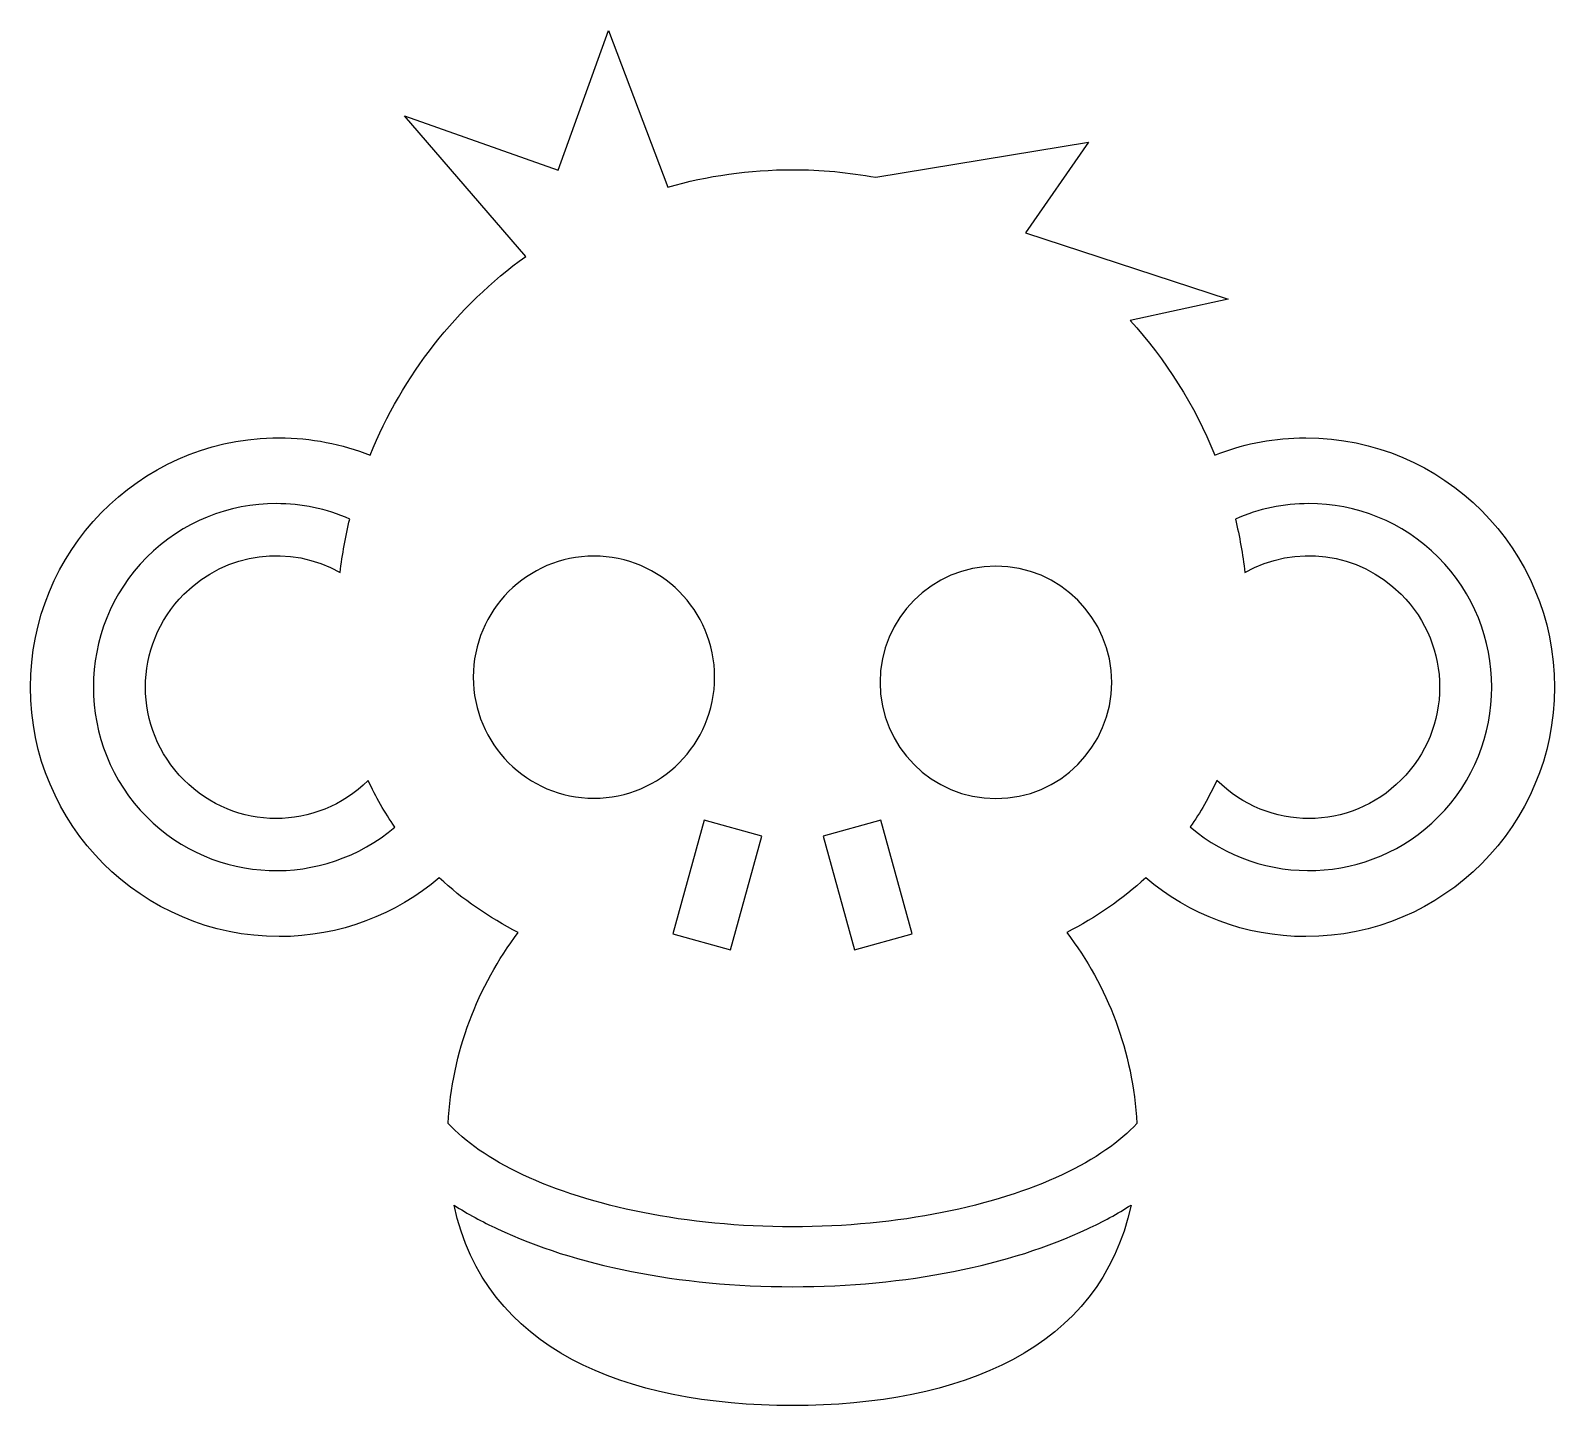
# Model space of a CAD drawing. Header units: centimetres. Extents: x -10 to 10.1, y -8.1 to 10.
import ezdxf

# ---------------------------------------------------------------- set-up
doc = ezdxf.new("R2010")
doc.units = ezdxf.units.CM
doc.header["$MEASUREMENT"] = 0
doc.layers.add('Layer 1', color=7, linetype='Continuous')

msp = doc.modelspace()

# ---------------------------------------------------------------- linework, layer by layer
at = {"layer": 'Layer 1'}
for points, knots in [([(-2.38123, 9.99254), (-2.38123, 9.99254), (-3.04791, 8.15423), (-3.04791, 8.15423), (-3.04791, 8.15423), (-3.04791, 8.15423), (-5.06944, 8.86712), (-5.06944, 8.86712), (-5.06944, 8.86712), (-5.06944, 8.86712), (-3.47359, 7.01835), (-3.47359, 7.01835), (-3.47359, 7.01835), (-4.37944, 6.36032), (-5.09516, 5.45518), (-5.52139, 4.40132), (-5.52139, 4.40132), (-5.89247, 4.54773), (-6.29614, 4.62928), (-6.71921, 4.62928), (-6.71921, 4.62928), (-6.74746, 4.62928), (-6.77546, 4.63004), (-6.80355, 4.62928), (-6.80355, 4.62928), (-8.57266, 4.58433), (-9.99381, 3.13203), (-9.99381, 1.34676), (-9.99381, 1.34676), (-9.99381, -0.4668), (-8.52742, -1.93707), (-6.71921, -1.93707), (-6.71921, -1.93707), (-5.91566, -1.93707), (-5.18037, -1.64666), (-4.61081, -1.16485), (-4.61081, -1.16485), (-4.30594, -1.44569), (-3.95628, -1.68508), (-3.57112, -1.88436), (-3.57112, -1.88436), (-4.10716, -2.58916), (-4.44341, -3.45533), (-4.49354, -4.39728), (-4.49354, -4.39728), (-4.27562, -4.6349), (-3.94831, -4.86724), (-3.50917, -5.07336), (-3.50917, -5.07336), (-2.62744, -5.48703), (-1.36113, -5.75859), (0.03956, -5.75859), (0.03956, -5.75859), (1.44025, -5.75859), (2.70668, -5.48703), (3.58829, -5.07336), (3.58829, -5.07336), (4.02827, -4.86686), (4.35575, -4.63405), (4.57397, -4.39602), (4.57397, -4.39602), (4.52354, -3.45428), (4.18788, -2.58769), (3.6515, -1.88306), (3.6515, -1.88306), (4.03599, -1.68403), (4.38543, -1.44536), (4.68989, -1.16494), (4.68989, -1.16494), (5.25971, -1.64671), (5.996, -1.93712), (6.79955, -1.93712), (6.79955, -1.93712), (8.60771, -1.93712), (10.07284, -0.46685), (10.07284, 1.34671), (10.07284, 1.34671), (10.07284, 3.16035), (8.60776, 4.62923), (6.79955, 4.62923), (6.79955, 4.62923), (6.7713, 4.62923), (6.7433, 4.62999), (6.71521, 4.62923), (6.71521, 4.62923), (6.3222, 4.61928), (5.94598, 4.53975), (5.59902, 4.40262), (5.59902, 4.40262), (5.33311, 5.05972), (4.95377, 5.65859), (4.48688, 6.17633), (4.48688, 6.17633), (4.48688, 6.17633), (5.77566, 6.45295), (5.77566, 6.45295), (5.77566, 6.45295), (5.77566, 6.45295), (3.10854, 7.32794), (3.10854, 7.32794), (3.10854, 7.32794), (3.10854, 7.32794), (3.93735, 8.52188), (3.93735, 8.52188), (3.93735, 8.52188), (3.93735, 8.52188), (1.13579, 8.0593), (1.13579, 8.0593), (1.13579, 8.0593), (0.78044, 8.12529), (0.41379, 8.15949), (0.03942, 8.15949), (0.03942, 8.15949), (-0.53035, 8.15949), (-1.0814, 8.07937), (-1.60378, 7.93018), (-1.60378, 7.93018), (-1.60378, 7.93018), (-2.38123, 9.99254), (-2.38123, 9.99254)], [0, 0, 0, 0, 0.03225806, 0.03225806, 0.03225806, 0.03225806, 0.06451613, 0.06451613, 0.06451613, 0.06451613, 0.09677419, 0.09677419, 0.09677419, 0.09677419, 0.12903226, 0.12903226, 0.12903226, 0.12903226, 0.16129032, 0.16129032, 0.16129032, 0.16129032, 0.19354839, 0.19354839, 0.19354839, 0.19354839, 0.22580645, 0.22580645, 0.22580645, 0.22580645, 0.25806452, 0.25806452, 0.25806452, 0.25806452, 0.29032258, 0.29032258, 0.29032258, 0.29032258, 0.32258065, 0.32258065, 0.32258065, 0.32258065, 0.35483871, 0.35483871, 0.35483871, 0.35483871, 0.38709677, 0.38709677, 0.38709677, 0.38709677, 0.41935484, 0.41935484, 0.41935484, 0.41935484, 0.4516129, 0.4516129, 0.4516129, 0.4516129, 0.48387097, 0.48387097, 0.48387097, 0.48387097, 0.51612903, 0.51612903, 0.51612903, 0.51612903, 0.5483871, 0.5483871, 0.5483871, 0.5483871, 0.58064516, 0.58064516, 0.58064516, 0.58064516, 0.61290323, 0.61290323, 0.61290323, 0.61290323, 0.64516129, 0.64516129, 0.64516129, 0.64516129, 0.67741935, 0.67741935, 0.67741935, 0.67741935, 0.70967742, 0.70967742, 0.70967742, 0.70967742, 0.74193548, 0.74193548, 0.74193548, 0.74193548, 0.77419355, 0.77419355, 0.77419355, 0.77419355, 0.80645161, 0.80645161, 0.80645161, 0.80645161, 0.83870968, 0.83870968, 0.83870968, 0.83870968, 0.87096774, 0.87096774, 0.87096774, 0.87096774, 0.90322581, 0.90322581, 0.90322581, 0.90322581, 0.93548387, 0.93548387, 0.93548387, 0.93548387, 1, 1, 1, 1]), ([(-6.75742, 3.76349), (-6.42724, 3.76349), (-6.09741, 3.69505), (-5.79017, 3.56054), (-5.79017, 3.56054), (-5.84562, 3.33072), (-5.88842, 3.09614), (-5.91667, 2.85688), (-5.91667, 2.85688), (-6.57238, 3.22754), (-7.41372, 3.13165), (-7.97371, 2.56959), (-7.97371, 2.56959), (-8.64827, 1.8925), (-8.64827, 0.80212), (-7.97371, 0.1252), (-7.97371, 0.1252), (-7.3013, -0.54961), (-6.22277, -0.55181), (-5.54779, 0.11858), (-5.54779, 0.11858), (-5.44751, -0.09951), (-5.32881, -0.3031), (-5.1959, -0.4942), (-5.1959, -0.4942), (-6.14059, -1.30155), (-7.57055, -1.25744), (-8.46257, -0.36238), (-8.46257, -0.36238), (-9.40051, 0.57889), (-9.40047, 2.11575), (-8.46257, 3.05719), (-8.46257, 3.05719), (-7.99358, 3.52787), (-7.37531, 3.7635), (-6.75738, 3.7635), (-6.75738, 3.7635), (-6.75738, 3.7635), (-6.75742, 3.76349), (-6.75742, 3.76349)], [0, 0, 0, 0, 0.09090909, 0.09090909, 0.09090909, 0.09090909, 0.18181818, 0.18181818, 0.18181818, 0.18181818, 0.27272727, 0.27272727, 0.27272727, 0.27272727, 0.36363636, 0.36363636, 0.36363636, 0.36363636, 0.45454545, 0.45454545, 0.45454545, 0.45454545, 0.54545455, 0.54545455, 0.54545455, 0.54545455, 0.63636364, 0.63636364, 0.63636364, 0.63636364, 0.72727273, 0.72727273, 0.72727273, 0.72727273, 0.81818182, 0.81818182, 0.81818182, 0.81818182, 1, 1, 1, 1]), ([(6.83779, 3.76349), (7.45572, 3.76349), (8.07403, 3.52786), (8.54298, 3.05718), (8.54298, 3.05718), (9.48092, 2.11574), (9.48096, 0.57888), (8.54298, -0.36239), (8.54298, -0.36239), (7.65121, -1.25728), (6.22113, -1.30088), (5.27623, -0.49416), (5.27623, -0.49416), (5.4094, -0.30272), (5.5265, -0.0985), (5.62677, 0.11997), (5.62677, 0.11997), (6.30175, -0.55177), (7.38125, -0.54999), (8.05408, 0.12524), (8.05408, 0.12524), (8.72864, 0.80212), (8.72868, 1.8925), (8.05408, 2.56963), (8.05408, 2.56963), (7.49409, 3.13164), (6.65275, 3.22753), (5.99713, 2.85688), (5.99713, 2.85688), (5.96888, 3.09614), (5.92599, 3.33072), (5.87063, 3.56058), (5.87063, 3.56058), (6.17812, 3.6951), (6.50762, 3.76353), (6.83779, 3.76349)], [0, 0, 0, 0, 0.1, 0.1, 0.1, 0.1, 0.2, 0.2, 0.2, 0.2, 0.3, 0.3, 0.3, 0.3, 0.4, 0.4, 0.4, 0.4, 0.5, 0.5, 0.5, 0.5, 0.6, 0.6, 0.6, 0.6, 0.7, 0.7, 0.7, 0.7, 0.8, 0.8, 0.8, 0.8, 1, 1, 1, 1]), ([(-2.57494, 3.07168), (-1.69734, 3.07168), (-0.98563, 2.3587), (-0.98563, 1.47857), (-0.98563, 1.47857), (-0.98563, 0.5984), (-1.69734, -0.11597), (-2.57494, -0.11597), (-2.57494, -0.11597), (-3.45246, -0.11597), (-4.16408, 0.59836), (-4.16408, 1.47853), (-4.16408, 1.47853), (-4.16408, 2.35858), (-3.45241, 3.07164), (-2.57485, 3.07164), (-2.57485, 3.07164), (-2.57485, 3.07164), (-2.57494, 3.07168), (-2.57494, 3.07168)], [0, 0, 0, 0, 0.16666667, 0.16666667, 0.16666667, 0.16666667, 0.33333333, 0.33333333, 0.33333333, 0.33333333, 0.5, 0.5, 0.5, 0.5, 0.66666667, 0.66666667, 0.66666667, 0.66666667, 1, 1, 1, 1]), ([(2.71853, 2.93991), (3.56062, 2.93991), (4.24311, 2.25468), (4.24311, 1.40997), (4.24311, 1.40997), (4.24311, 0.56526), (3.56066, -0.11997), (2.71848, -0.11997), (2.71848, -0.11997), (1.87622, -0.11997), (1.19242, 0.56526), (1.19242, 1.40988), (1.19242, 1.40988), (1.19242, 2.25463), (1.87622, 2.93986), (2.71848, 2.93986), (2.71848, 2.93986), (2.71848, 2.93986), (2.71853, 2.93991), (2.71853, 2.93991)], [0, 0, 0, 0, 0.16666667, 0.16666667, 0.16666667, 0.16666667, 0.33333333, 0.33333333, 0.33333333, 0.33333333, 0.5, 0.5, 0.5, 0.5, 0.66666667, 0.66666667, 0.66666667, 0.66666667, 1, 1, 1, 1]), ([(-1.12542, -0.4046), (-1.12542, -0.4046), (-0.3664, -0.61417), (-0.3664, -0.61417), (-0.3664, -0.61417), (-0.3664, -0.61417), (-0.7788, -2.11105), (-0.7788, -2.11105), (-0.7788, -2.11105), (-0.7788, -2.11105), (-1.53782, -1.90156), (-1.53782, -1.90156), (-1.53782, -1.90156), (-1.53782, -1.90156), (-1.12542, -0.4046), (-1.12542, -0.4046)], [0, 0, 0, 0, 0.2, 0.2, 0.2, 0.2, 0.4, 0.4, 0.4, 0.4, 0.6, 0.6, 0.6, 0.6, 1, 1, 1, 1]), ([(1.20436, -0.4046), (1.20436, -0.4046), (1.61685, -1.90156), (1.61685, -1.90156), (1.61685, -1.90156), (1.61685, -1.90156), (0.85783, -2.11113), (0.85783, -2.11113), (0.85783, -2.11113), (0.85783, -2.11113), (0.44543, -0.61408), (0.44543, -0.61408), (0.44543, -0.61408), (0.44543, -0.61408), (1.20437, -0.40459), (1.20437, -0.40459), (1.20437, -0.40459), (1.20437, -0.40459), (1.20436, -0.4046), (1.20436, -0.4046)], [0, 0, 0, 0, 0.16666667, 0.16666667, 0.16666667, 0.16666667, 0.33333333, 0.33333333, 0.33333333, 0.33333333, 0.5, 0.5, 0.5, 0.5, 0.66666667, 0.66666667, 0.66666667, 0.66666667, 1, 1, 1, 1]), ([(4.49742, -5.47134), (4.31922, -5.5854), (4.12676, -5.69061), (3.92288, -5.78633), (3.92288, -5.78633), (2.90187, -6.26544), (1.54026, -6.54662), (0.03955, -6.54662), (0.03955, -6.54662), (-1.46121, -6.54662), (-2.82281, -6.26544), (-3.84387, -5.78633), (-3.84387, -5.78633), (-4.0472, -5.69086), (-4.23941, -5.58633), (-4.4171, -5.4726), (-4.4171, -5.4726), (-4.01144, -7.37007), (-2.16984, -8.1108), (0.03955, -8.1108), (0.03955, -8.1108), (2.24945, -8.1108), (4.0924, -7.36978), (4.49746, -5.47134), (4.49746, -5.47134), (4.49746, -5.47134), (4.49742, -5.47134), (4.49742, -5.47134)], [0, 0, 0, 0, 0.125, 0.125, 0.125, 0.125, 0.25, 0.25, 0.25, 0.25, 0.375, 0.375, 0.375, 0.375, 0.5, 0.5, 0.5, 0.5, 0.625, 0.625, 0.625, 0.625, 0.75, 0.75, 0.75, 0.75, 1, 1, 1, 1])]:
    msp.add_open_spline(points, degree=3, knots=knots, dxfattribs=at)

doc.saveas('drawing.dxf')
